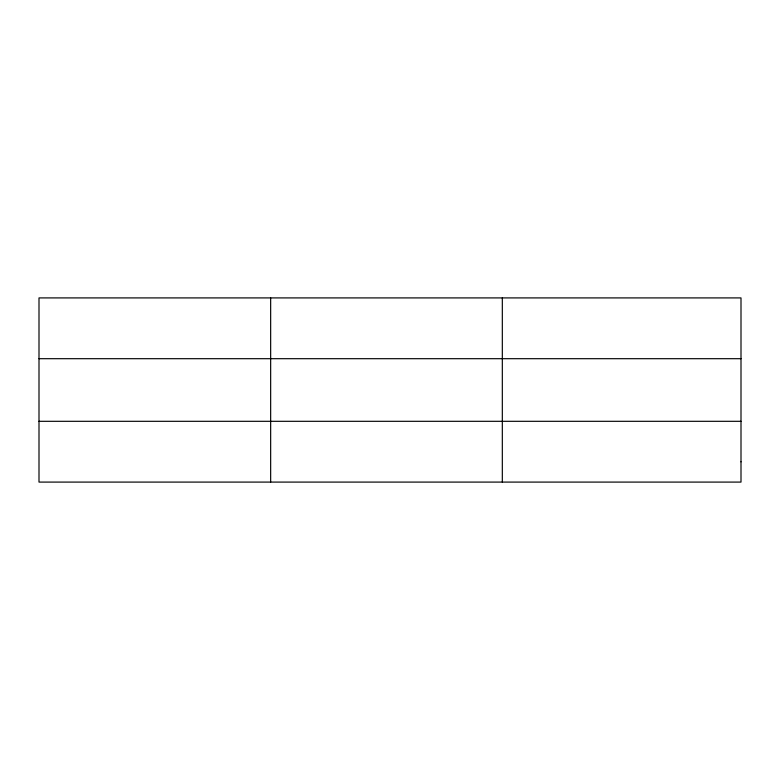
<?xml version="1.0" encoding="UTF-8"?>
<svg xmlns="http://www.w3.org/2000/svg" width="780" height="780" viewBox="0 0 780 780"><rect width="100%" height="100%" fill="white"/><g stroke="black" fill="none" stroke-linecap="round" stroke-linejoin="round"><path stroke-width="1.17" d="M270.66 297.911L270.66 482.089M502.32 297.911L502.32 482.089M39 358.693L741 358.693M39 421.307L741 421.307M741 461.828L741 482.089L39 482.089L39 297.911L741 297.911L741 461.828"/></g></svg>
